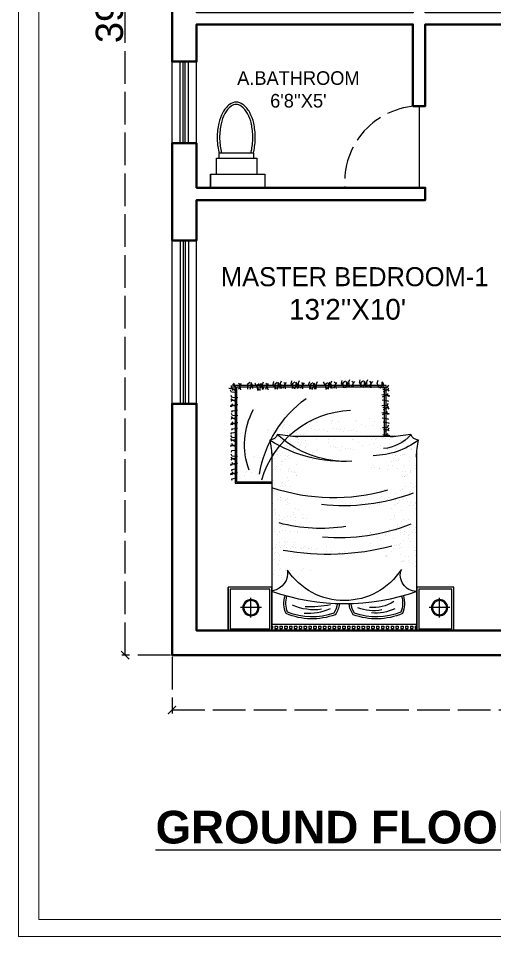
# Model space of a CAD drawing. Header units: feet. Extents: x 3867 to 6666, y -160 to 1574.
# Drawn here: x 3867.1 to 4042.1, y 148.6 to 486.1 of the extents above; entities that cross this region are included whole.
import ezdxf

# ---------------------------------------------------------------- set-up
doc = ezdxf.new("R2010")
doc.units = ezdxf.units.FT
doc.linetypes.add('ACAD_ISO02W100', pattern=[15, 12, -3])
for name, color, linetype in [('5', 5, 'Continuous'), ('PDF_0', 3, 'Continuous'), ('PDF_Text', 7, 'Continuous')]:
    doc.layers.add(name, color=color, linetype=linetype)
doc.styles.add('PDF Bahnschrift', font='')
doc.styles.get("Standard").update_dxf_attribs({"font": 'arial.ttf'})
doc.styles.get('PDF Bahnschrift').set_extended_font_data('Bahnschrift')
doc.dimstyles.new('ISO-25', dxfattribs={"dimtxt": 4, "dimasz": 3, "dimexe": 1.25, "dimexo": 0.625, "dimtad": 1, "dimdec": 0, "dimlunit": 4, "dimtxsty": 'Standard', "dimblk": 'ARCHTICK', "dimcen": 2.5, "dimadec": 0, "dimazin": 0, "dimtfac": 1, "dimtdec": 0, "dimtmove": 0, "dimatfit": 3, "dimfxl": 1, "dimarcsym": 0})

# ---------------------------------------------------------------- blocks, each defined once
blk = doc.blocks.new('WD_WIN4')
for p, q in [((-0.5, 0.5), (0.5, 0.5)), ((-0.5, 0.12), (0.5, 0.12)), ((-0.5, -0.12), (0.5, -0.12)), ((-0.5, -0.5), (0.5, -0.5))]:
    blk.add_line(p, q)
blk = doc.blocks.new('UGIKHGIK')
at = {"color": 146, "linetype": 'ByBlock', "true_color": 0x105689}
for p, q in [((1159.1, 829.03), (1158.26, 829.78)), ((1158.92, 830.23), (1158.33, 831.15)), ((1161.28, 830.09), (1158.92, 830.23)), ((1159.48, 808.91), (1159.48, 830.88)), ((1159.48, 830.88), (1224.71, 830.88)), ((1160.11, 808.91), (1160.11, 830.25)), ((1160.11, 830.25), (1224.09, 830.25)), ((1160.66, 831.5), (1161.02, 832.5)), ((1160.75, 829.8), (1160.66, 831.5)), ((1161.21, 832.36), (1161.06, 832.08)), ((1161.16, 831.27), (1161.21, 832.36)), ((1161.93, 829.74), (1161.16, 831.27)), ((1162.33, 829.85), (1163.3, 832.01)), ((1163.3, 832.01), (1162.88, 833.18)), ((1165.99, 831.79), (1165.21, 832.6)), ((1165.88, 832.11), (1166.45, 832.8)), ((1166.86, 830.23), (1165.88, 832.11)), ((1165.93, 829.95), (1165.99, 831.79)), ((1167.85, 832.54), (1167.38, 833.56)), ((1167.7, 830.22), (1167.85, 832.54)), ((1168.26, 830.18), (1168.37, 831.86)), ((1168.37, 831.86), (1168.79, 832.83)), ((1168.78, 831.58), (1168.8, 832.41)), ((1168.79, 831.61), (1168.78, 831.58)), ((1169.44, 830.04), (1168.79, 831.61)), ((1170.23, 832.45), (1169.33, 833.07)), ((1169.85, 830.13), (1171.03, 832.2)), ((1170.41, 830.07), (1170.23, 832.45)), ((1171.03, 832.2), (1170.69, 833.4)), ((1173.71, 831.83), (1172.97, 832.68)), ((1173.45, 830.01), (1173.71, 831.83)), ((1173.55, 832.16), (1174.23, 832.81)), ((1174.39, 830.24), (1173.55, 832.16)), ((1175.61, 832.46), (1175.2, 833.51)), ((1175.23, 830.18), (1175.61, 832.46)), ((1175.79, 830.11), (1176.08, 831.75)), ((1176.08, 831.75), (1176.56, 832.69)), ((1176.95, 829.9), (1176.42, 831.48)), ((1176.42, 831.48), (1176.47, 831.44)), ((1176.47, 831.44), (1176.55, 832.28)), ((1177.98, 832.23), (1177.11, 832.9)), ((1177.37, 829.96), (1178.76, 831.93)), ((1177.92, 829.87), (1177.98, 832.23)), ((1178.76, 831.93), (1178.49, 833.14)), ((1181.41, 831.4), (1180.73, 832.3)), ((1180.95, 829.63), (1181.41, 831.4)), ((1181.21, 831.75), (1181.99, 832.35)), ((1181.91, 829.79), (1181.21, 831.75)), ((1182.74, 829.69), (1183.35, 831.92)), ((1183.35, 831.92), (1183, 832.99)), ((1183.3, 829.58), (1183.9, 832.29)), ((1183.9, 832.29), (1184.31, 832.09)), ((1184.28, 831.27), (1184.27, 831.96)), ((1184.27, 831.96), (1184.28, 831.67)), ((1184.45, 829.3), (1184.28, 831.27)), ((1184.86, 829.34), (1186.59, 832.32)), ((1185.69, 831.54), (1184.87, 832.26)), ((1185.41, 829.21), (1185.69, 831.54)), ((1186.59, 832.32), (1186.26, 832.42)), ((1189.64, 831.66), (1189.11, 832.65)), ((1189.71, 829.31), (1189.64, 831.66)), ((1190.19, 831.01), (1190.55, 832)), ((1190.28, 829.31), (1190.19, 831.01)), ((1190.74, 831.87), (1190.59, 831.59)), ((1190.69, 830.78), (1190.74, 831.87)), ((1191.46, 829.24), (1190.69, 830.78)), ((1192.01, 831.71), (1191.08, 832.27)), ((1191.86, 829.35), (1192.83, 831.51)), ((1192.43, 829.33), (1192.01, 831.71)), ((1192.83, 831.51), (1192.41, 832.68)), ((1195.52, 831.3), (1194.74, 832.11)), ((1195.41, 831.61), (1195.98, 832.31)), ((1196.39, 829.73), (1195.41, 831.61)), ((1195.46, 829.45), (1195.52, 831.3)), ((1197.38, 832.05), (1196.91, 833.07)), ((1197.23, 829.73), (1197.38, 832.05)), ((1197.79, 829.69), (1197.9, 831.36)), ((1197.9, 831.36), (1198.32, 832.33)), ((1198.31, 831.08), (1198.33, 831.92)), ((1198.32, 831.11), (1198.31, 831.08)), ((1198.97, 829.55), (1198.32, 831.11)), ((1199.76, 831.96), (1198.86, 832.57)), ((1199.38, 829.63), (1200.56, 831.71)), ((1199.94, 829.58), (1199.76, 831.96)), ((1200.56, 831.71), (1200.22, 832.9)), ((1203.24, 831.33), (1202.51, 832.19)), ((1202.98, 829.52), (1203.24, 831.33)), ((1203.08, 831.66), (1203.76, 832.31)), ((1203.92, 829.74), (1203.08, 831.66)), ((1205.14, 831.97), (1204.73, 833.01)), ((1204.76, 829.68), (1205.14, 831.97)), ((1205.32, 829.61), (1205.61, 831.25)), ((1205.61, 831.25), (1206.09, 832.2)), ((1206.48, 829.4), (1205.95, 830.99)), ((1205.95, 830.99), (1206.01, 830.95)), ((1206.01, 830.95), (1206.08, 831.78)), ((1207.51, 831.73), (1206.64, 832.4)), ((1206.9, 829.46), (1208.29, 831.44)), ((1207.45, 829.37), (1207.51, 831.73)), ((1208.29, 831.44), (1208.02, 832.65)), ((1210.94, 830.9), (1210.26, 831.8)), ((1210.49, 829.13), (1210.94, 830.9)), ((1210.74, 831.25), (1211.52, 831.85)), ((1211.44, 829.3), (1210.74, 831.25)), ((1212.27, 829.19), (1212.88, 831.42)), ((1212.88, 831.42), (1212.53, 832.49)), ((1212.83, 829.08), (1213.43, 831.8)), ((1213.43, 831.8), (1213.84, 831.59)), ((1213.81, 830.78), (1213.81, 831.47)), ((1213.81, 831.47), (1213.81, 831.18)), ((1213.98, 828.81), (1213.81, 830.78)), ((1214.39, 828.84), (1216.12, 831.82)), ((1215.23, 831.05), (1214.4, 831.76)), ((1214.94, 828.72), (1215.23, 831.05)), ((1216.12, 831.82), (1215.8, 831.93)), ((1217.07, 829.61), (1217.36, 831.25)), ((1217.36, 831.25), (1217.85, 832.2)), ((1218.24, 829.4), (1217.7, 830.99)), ((1217.7, 830.99), (1217.76, 830.95)), ((1217.76, 830.95), (1217.84, 831.78)), ((1219.26, 831.73), (1218.4, 832.4)), ((1219.21, 829.37), (1219.26, 831.73)), ((1222.69, 830.9), (1222.02, 831.8)), ((1222.24, 829.13), (1222.69, 830.9)), ((1222.49, 831.25), (1223.27, 831.85)), ((1223.19, 829.3), (1222.49, 831.25)), ((1224.09, 830.25), (1224.09, 789.31)), ((1224.34, 828.47), (1226.27, 829.8)), ((1224.58, 829.08), (1225.18, 831.8)), ((1224.71, 830.88), (1224.71, 788.68)), ((1225.18, 831.8), (1225.6, 831.59)), ((1225.56, 830.78), (1225.56, 831.47)), ((1225.56, 831.47), (1225.56, 831.18)), ((1225.73, 828.81), (1225.56, 830.78)), ((1226.27, 829.8), (1226.26, 830.89)), ((1227.26, 829.64), (1227.12, 829.96)), ((1158.19, 826.62), (1158.17, 826.19)), ((1160.76, 827), (1158.19, 826.62)), ((1158.77, 829.26), (1158.29, 828.53)), ((1159.14, 826.97), (1158.48, 826.24)), ((1159.47, 826.74), (1158.63, 827.49)), ((1160.66, 828.4), (1158.77, 829.26)), ((1160.9, 829.33), (1159.1, 829.03)), ((1161.03, 826.11), (1159.14, 826.97)), ((1161.27, 827.05), (1159.47, 826.74)), ((1223.96, 827.85), (1226.32, 827.99)), ((1224.07, 828.97), (1227.26, 829.64)), ((1225.95, 825.71), (1226.54, 826.63)), ((1226.32, 827.99), (1226.73, 828.91)), ((1159.1, 821.25), (1158.51, 822)), ((1158.92, 822.46), (1158.58, 823.37)), ((1161.13, 824.71), (1158.62, 824.34)), ((1158.62, 824.34), (1158.79, 823.91)), ((1161.28, 822.32), (1158.92, 822.46)), ((1223.59, 825.57), (1225.95, 825.71)), ((1223.6, 822.53), (1225.4, 822.22)), ((1223.85, 821.59), (1225.73, 822.45)), ((1223.97, 824.81), (1225.77, 824.5)), ((1224.12, 822.47), (1226.69, 822.09)), ((1224.22, 823.87), (1226.1, 824.73)), ((1225.4, 822.22), (1226.24, 822.97)), ((1225.73, 822.45), (1226.39, 821.72)), ((1225.77, 824.5), (1226.61, 825.25)), ((1226.1, 824.73), (1226.58, 824)), ((1226.69, 822.09), (1226.7, 821.67)), ((1160.76, 819.22), (1158.25, 818.84)), ((1158.25, 818.84), (1158.42, 818.41)), ((1158.77, 821.48), (1158.36, 820.75)), ((1159.14, 819.2), (1158.73, 818.47)), ((1160.66, 820.62), (1158.77, 821.48)), ((1159.47, 818.97), (1158.88, 819.72)), ((1160.9, 821.56), (1159.1, 821.25)), ((1161.03, 818.34), (1159.14, 819.2)), ((1161.27, 819.28), (1159.47, 818.97)), ((1223.59, 817.79), (1225.95, 817.93)), ((1223.75, 820.19), (1226.26, 819.81)), ((1225.95, 817.93), (1226.29, 818.85)), ((1226.26, 819.81), (1226.09, 819.38)), ((1160.82, 815.21), (1158.31, 814.83)), ((1158.31, 814.83), (1158.48, 814.4)), ((1161.13, 816.94), (1158.62, 816.56)), ((1158.62, 816.56), (1158.79, 816.13)), ((1164.63, 815.43), (1164.63, 815.43)), ((1166.68, 816.51), (1166.68, 816.51)), ((1170.22, 814.27), (1170.22, 814.27)), ((1172.44, 815.45), (1172.44, 815.45)), ((1172.76, 815.65), (1172.76, 815.65)), ((1180.25, 815.46), (1180.25, 815.46)), ((1182.48, 815.86), (1182.48, 815.86)), ((1182.94, 815.43), (1182.94, 815.43)), ((1183.2, 814.32), (1183.2, 814.32)), ((1189.55, 815.08), (1189.55, 815.08)), ((1191.78, 815.48), (1191.78, 815.48)), ((1192.24, 815.05), (1192.24, 815.05)), ((1192.5, 813.94), (1192.5, 813.94)), ((1203.35, 814.15), (1203.35, 814.15)), ((1223.6, 814.75), (1225.4, 814.44)), ((1223.85, 813.81), (1225.73, 814.67)), ((1223.97, 817.03), (1225.77, 816.73)), ((1224.12, 814.7), (1226.63, 814.32)), ((1224.22, 816.1), (1226.1, 816.96)), ((1225.4, 814.44), (1225.99, 815.19)), ((1225.73, 814.67), (1226.15, 813.94)), ((1225.77, 816.73), (1226.36, 817.48)), ((1226.1, 816.96), (1226.52, 816.23)), ((1226.63, 814.32), (1226.46, 813.89)), ((1157.83, 812.51), (1157.83, 812.51)), ((1158.79, 811.75), (1158.2, 812.5)), ((1158.71, 811.98), (1158.23, 811.37)), ((1158.86, 812.96), (1158.27, 813.87)), ((1158.38, 811.72), (1158.38, 811.72)), ((1160.35, 811.12), (1158.71, 811.98)), ((1159.16, 809.46), (1158.76, 810.34)), ((1158.78, 812.84), (1158.78, 812.84)), ((1160.59, 812.06), (1158.79, 811.75)), ((1160.98, 812.81), (1158.86, 812.96)), ((1160.01, 810.51), (1160.01, 810.51)), ((1160.48, 810.09), (1160.48, 810.09)), ((1161.78, 812.17), (1161.78, 812.17)), ((1165.22, 813.45), (1165.22, 813.45)), ((1168.44, 813.01), (1168.44, 813.01)), ((1172.31, 811.2), (1172.31, 811.2)), ((1173.4, 811.76), (1173.4, 811.76)), ((1174.35, 811.47), (1174.35, 811.47)), ((1175.65, 811.64), (1175.65, 811.64)), ((1177.31, 812.35), (1177.31, 812.35)), ((1177.9, 810.94), (1177.9, 810.94)), ((1179.06, 812.09), (1179.06, 812.09)), ((1180.18, 812), (1180.18, 812)), ((1181.1, 812.36), (1181.1, 812.36)), ((1182.4, 812.53), (1182.4, 812.53)), ((1184.95, 811.26), (1184.95, 811.26)), ((1186.6, 811.97), (1186.6, 811.97)), ((1188.36, 811.71), (1188.36, 811.71)), ((1189.47, 811.62), (1189.47, 811.62)), ((1190.39, 811.98), (1190.39, 811.98)), ((1191.7, 812.15), (1191.7, 812.15)), ((1194.27, 810.05), (1194.27, 810.05)), ((1196.52, 809.94), (1196.52, 809.94)), ((1198.18, 810.64), (1198.18, 810.64)), ((1199.93, 810.38), (1199.93, 810.38)), ((1201.05, 810.29), (1201.05, 810.29)), ((1201.12, 813.75), (1201.12, 813.75)), ((1201.97, 810.65), (1201.97, 810.65)), ((1203.27, 810.82), (1203.27, 810.82)), ((1203.81, 813.72), (1203.81, 813.72)), ((1204.07, 812.61), (1204.07, 812.61)), ((1207.95, 811.66), (1207.95, 811.66)), ((1210.18, 812.06), (1210.18, 812.06)), ((1210.64, 811.64), (1210.64, 811.64)), ((1210.9, 810.52), (1210.9, 810.52)), ((1219.52, 810.33), (1219.52, 810.33)), ((1221.75, 810.73), (1221.75, 810.73)), ((1222.22, 810.31), (1222.22, 810.31)), ((1223.75, 812.41), (1226.26, 812.04)), ((1224.06, 810.68), (1226.56, 810.31)), ((1226.26, 812.04), (1226.09, 811.61)), ((1226.56, 810.31), (1226.39, 809.88)), ((1147.66, 806.3), (1147.66, 806.3)), ((1148.25, 808.23), (1148.25, 808.23)), ((1150.34, 807.43), (1150.34, 807.43)), ((1151.07, 806.75), (1151.07, 806.75)), ((1151.79, 806), (1151.79, 806)), ((1153.11, 807.02), (1153.11, 807.02)), ((1155.35, 808.91), (1199.83, 808.91)), ((1158.11, 809.53), (1158.11, 809.53)), ((1160.45, 809.72), (1158.12, 809.46)), ((1158.12, 809.46), (1158.29, 809.04)), ((1158.15, 807.44), (1158.15, 807.44)), ((1158.21, 805.97), (1158.21, 805.97)), ((1158.83, 809.7), (1158.6, 809.09)), ((1160.72, 808.84), (1158.83, 809.7)), ((1160.96, 809.77), (1159.16, 809.46)), ((1159.17, 808.85), (1159.17, 808.85)), ((1159.86, 807.91), (1159.86, 807.91)), ((1161.17, 808.08), (1161.17, 808.08)), ((1161.59, 808.56), (1161.59, 808.56)), ((1163.59, 808.19), (1163.59, 808.19)), ((1164.05, 807.77), (1164.05, 807.77)), ((1164.57, 808.53), (1164.57, 808.53)), ((1164.78, 806.05), (1164.78, 806.05)), ((1165.96, 807.46), (1165.96, 807.46)), ((1168.01, 808.53), (1168.01, 808.53)), ((1171.55, 806.29), (1171.55, 806.29)), ((1173.77, 807.47), (1173.77, 807.47)), ((1174.09, 807.68), (1174.09, 807.68)), ((1181.58, 807.48), (1181.58, 807.48)), ((1183.81, 807.88), (1183.81, 807.88)), ((1184.27, 807.46), (1184.27, 807.46)), ((1184.53, 806.35), (1184.53, 806.35)), ((1189.39, 807.5), (1189.39, 807.5)), ((1194.31, 807.37), (1194.31, 807.37)), ((1195.22, 809.76), (1195.22, 809.76)), ((1195.93, 806.16), (1195.93, 806.16)), ((1197.2, 807.51), (1197.2, 807.51)), ((1197.23, 806.34), (1197.23, 806.34)), ((1197.72, 806.56), (1197.72, 806.56)), ((1200.64, 806.78), (1200.64, 806.78)), ((1202.68, 807.05), (1202.68, 807.05)), ((1203.98, 807.23), (1203.98, 807.23)), ((1204.03, 807.57), (1204.03, 807.57)), ((1204.28, 806.64), (1204.28, 806.64)), ((1204.49, 807.15), (1204.49, 807.15)), ((1205.01, 807.53), (1205.01, 807.53)), ((1207.39, 807.67), (1207.39, 807.67)), ((1223.9, 808.29), (1226.01, 808.43)), ((1224.28, 807.53), (1226.08, 807.22)), ((1224.52, 806.59), (1226.17, 807.45)), ((1226.01, 808.43), (1226.6, 809.35)), ((1226.08, 807.22), (1226.67, 807.97)), ((1226.17, 807.45), (1226.64, 806.85)), ((1147.39, 804.31), (1147.39, 804.31)), ((1148.41, 803.4), (1148.41, 803.4)), ((1148.51, 803.79), (1148.51, 803.79)), ((1148.97, 803.36), (1148.97, 803.36)), ((1154.98, 803.49), (1154.98, 803.49)), ((1159.01, 803.28), (1159.01, 803.28)), ((1161.75, 803.73), (1161.75, 803.73)), ((1161.96, 805.02), (1161.96, 805.02)), ((1163.01, 804.34), (1163.01, 804.34)), ((1166.55, 805.48), (1166.55, 805.48)), ((1169.77, 805.03), (1169.77, 805.03)), ((1173.64, 803.23), (1173.64, 803.23)), ((1174.73, 803.78), (1174.73, 803.78)), ((1175.67, 803.5), (1175.67, 803.5)), ((1176.98, 803.67), (1176.98, 803.67)), ((1178.63, 804.37), (1178.63, 804.37)), ((1179.23, 802.97), (1179.23, 802.97)), ((1180.39, 804.12), (1180.39, 804.12)), ((1181.51, 804.03), (1181.51, 804.03)), ((1182.43, 804.39), (1182.43, 804.39)), ((1183.73, 804.56), (1183.73, 804.56)), ((1188.95, 803.17), (1188.95, 803.17)), ((1189.41, 802.75), (1189.41, 802.75)), ((1193.2, 805.07), (1193.2, 805.07)), ((1193.89, 805.9), (1193.89, 805.9)), ((1194.25, 804.4), (1194.25, 804.4)), ((1194.49, 804.08), (1194.49, 804.08)), ((1196.49, 805.37), (1196.49, 805.37)), ((1196.95, 804.95), (1196.95, 804.95)), ((1199.45, 802.66), (1199.45, 802.66)), ((1201.01, 805.09), (1201.01, 805.09)), ((1201.26, 804.32), (1201.26, 804.32)), ((1202.06, 804.41), (1202.06, 804.41)), ((1206.99, 804.86), (1206.99, 804.86)), ((1207.68, 804.29), (1207.68, 804.29)), ((1208.82, 805.1), (1208.82, 805.1)), ((1223.91, 805.25), (1225.71, 804.94)), ((1224.06, 802.91), (1226.38, 802.66)), ((1224.15, 804.31), (1226.04, 805.17)), ((1224.43, 805.19), (1226.75, 804.94)), ((1225.71, 804.94), (1226.12, 805.81)), ((1226.04, 805.17), (1226.27, 804.56)), ((1226.38, 802.66), (1226.39, 802.1)), ((1226.75, 804.94), (1226.58, 804.51)), ((1146.24, 725.31), (1146.24, 801.8)), ((1146.63, 799.67), (1146.63, 799.67)), ((1149.42, 798.03), (1149.42, 798.03)), ((1151.47, 801.08), (1151.47, 801.08)), ((1151.95, 801.16), (1151.95, 801.16)), ((1152.36, 801.15), (1152.36, 801.15)), ((1153.38, 800.56), (1153.38, 800.56)), ((1153.65, 799.08), (1153.65, 799.08)), ((1154.11, 798.65), (1154.11, 798.65)), ((1155.14, 798.65), (1155.14, 798.65)), ((1155.42, 800.83), (1155.42, 800.83)), ((1156.17, 798.72), (1156.17, 798.72)), ((1156.73, 801), (1156.73, 801)), ((1157.23, 798.05), (1157.23, 798.05)), ((1191.41, 801.22), (1191.41, 801.22)), ((1191.46, 801.76), (1191.46, 801.76)), ((1191.49, 799.09), (1191.49, 799.09)), ((1191.91, 800.46), (1191.91, 800.46)), ((1192.79, 799.26), (1192.79, 799.26)), ((1194.09, 798.46), (1194.09, 798.46)), ((1197.88, 801.73), (1197.88, 801.73)), ((1201.42, 799.49), (1201.42, 799.49)), ((1201.63, 800.66), (1201.63, 800.66)), ((1202.09, 800.24), (1202.09, 800.24)), ((1202.95, 800.6), (1202.95, 800.6)), ((1203.03, 798.81), (1203.03, 798.81)), ((1204.09, 798.13), (1204.09, 798.13)), ((1204.44, 801.81), (1204.44, 801.81)), ((1204.99, 800.86), (1204.99, 800.86)), ((1206.3, 801.04), (1206.3, 801.04)), ((1207.03, 801.25), (1207.03, 801.25)), ((1207.83, 799.46), (1207.83, 799.46)), ((1208.94, 801.8), (1208.94, 725.31)), ((1214.21, 799.7), (1214.21, 799.7)), ((1216.44, 800.1), (1216.44, 800.1)), ((1216.9, 799.67), (1216.9, 799.67)), ((1223.71, 800.26), (1226.07, 800.41)), ((1224.09, 799.51), (1225.89, 799.2)), ((1224.34, 798.57), (1225.98, 799.43)), ((1225.89, 799.2), (1226.49, 799.95)), ((1225.98, 799.43), (1226.64, 798.7)), ((1226.07, 800.41), (1226.42, 801.32)), ((1146.57, 796.45), (1146.57, 796.45)), ((1146.58, 794.85), (1146.58, 794.85)), ((1149.07, 794.17), (1149.07, 794.17)), ((1152.11, 796.33), (1152.11, 796.33)), ((1154.39, 794.87), (1154.39, 794.87)), ((1156.61, 796.37), (1156.61, 796.37)), ((1158.53, 796.3), (1158.53, 796.3)), ((1159.04, 794.81), (1159.04, 794.81)), ((1162.2, 794.88), (1162.2, 794.88)), ((1162.45, 795.26), (1162.45, 795.26)), ((1164.48, 795.53), (1164.48, 795.53)), ((1165.09, 796.39), (1165.09, 796.39)), ((1165.79, 795.7), (1165.79, 795.7)), ((1198.04, 796.9), (1198.04, 796.9)), ((1201.25, 794.95), (1201.25, 794.95)), ((1201.58, 794.66), (1201.58, 794.66)), ((1204.59, 797.95), (1204.59, 797.95)), ((1204.6, 796.98), (1204.6, 796.98)), ((1205.26, 794.41), (1205.26, 794.41)), ((1206.77, 795.95), (1206.77, 795.95)), ((1207.23, 795.53), (1207.23, 795.53)), ((1207.3, 794.67), (1207.3, 794.67)), ((1207.99, 794.63), (1207.99, 794.63)), ((1208.61, 794.85), (1208.61, 794.85)), ((1223.72, 797.22), (1225.52, 796.92)), ((1223.87, 794.89), (1226.38, 794.51)), ((1223.97, 796.29), (1225.86, 797.15)), ((1224.24, 797.17), (1226.75, 796.79)), ((1225.52, 796.92), (1226.12, 797.67)), ((1225.86, 797.15), (1226.27, 796.42)), ((1226.38, 794.51), (1226.21, 794.08)), ((1226.75, 796.79), (1226.58, 796.36)), ((1148.73, 793.74), (1148.73, 793.74)), ((1148.94, 793.49), (1148.94, 793.49)), ((1150.39, 792.43), (1150.39, 792.43)), ((1150.98, 793.75), (1150.98, 793.75)), ((1151.25, 792.17), (1151.25, 792.17)), ((1151.44, 791.75), (1151.44, 791.75)), ((1151.72, 791.74), (1151.72, 791.74)), ((1152.27, 791.5), (1152.27, 791.5)), ((1152.29, 793.93), (1152.29, 793.93)), ((1198.19, 792.06), (1198.19, 792.06)), ((1198.3, 791.84), (1198.3, 791.84)), ((1198.51, 793.52), (1198.51, 793.52)), ((1199.23, 793.75), (1199.23, 793.75)), ((1199.69, 793.33), (1199.69, 793.33)), ((1200.55, 793.79), (1200.55, 793.79)), ((1201.86, 793.96), (1201.86, 793.96)), ((1202.19, 791.04), (1202.19, 791.04)), ((1212.12, 793.43), (1212.12, 793.43)), ((1214.36, 793.83), (1214.36, 793.83)), ((1214.82, 793.41), (1214.82, 793.41)), ((1215.08, 792.3), (1215.08, 792.3)), ((1217.63, 793.24), (1217.63, 793.24)), ((1219.86, 793.64), (1219.86, 793.64)), ((1220.32, 793.22), (1220.32, 793.22)), ((1220.58, 792.11), (1220.58, 792.11)), ((1223.72, 793.15), (1225.52, 792.84)), ((1223.87, 790.81), (1226.38, 790.44)), ((1223.97, 792.22), (1225.86, 793.08)), ((1224.24, 793.1), (1226.75, 792.72)), ((1225.52, 792.84), (1226.12, 793.59)), ((1225.86, 793.08), (1226.27, 792.35)), ((1226.38, 790.44), (1226.21, 790.01)), ((1226.75, 792.72), (1226.58, 792.29)), ((1146.54, 786.68), (1146.54, 786.68)), ((1146.67, 787.25), (1146.67, 787.25)), ((1147.85, 786.85), (1147.85, 786.85)), ((1148.6, 788.57), (1148.6, 788.57)), ((1148.89, 788.9), (1148.89, 788.9)), ((1151.26, 787.3), (1151.26, 787.3)), ((1152.41, 786.15), (1152.41, 786.15)), ((1160.22, 786.16), (1160.22, 786.16)), ((1200.83, 787.33), (1200.83, 787.33)), ((1201.73, 789.83), (1201.73, 789.83)), ((1202.86, 787.6), (1202.86, 787.6)), ((1203.28, 788.67), (1203.28, 788.67)), ((1204.17, 787.77), (1204.17, 787.77)), ((1204.37, 789.04), (1204.37, 789.04)), ((1204.83, 788.62), (1204.83, 788.62)), ((1204.92, 787.31), (1204.92, 787.31)), ((1207.08, 786.25), (1207.08, 786.25)), ((1207.33, 786.33), (1207.33, 786.33)), ((1207.58, 788.22), (1207.58, 788.22)), ((1208.15, 789.8), (1208.15, 789.8)), ((1224.09, 789.31), (1208.94, 789.31)), ((1224.71, 788.68), (1208.94, 788.68)), ((1148.85, 785.25), (1148.85, 785.25)), ((1149.04, 784.07), (1149.04, 784.07)), ((1149.32, 784.83), (1149.32, 784.83)), ((1150.63, 782.29), (1150.63, 782.29)), ((1151.81, 782.54), (1151.81, 782.54)), ((1153.47, 785.47), (1153.47, 785.47)), ((1155.61, 784.16), (1155.61, 784.16)), ((1158.44, 782.31), (1158.44, 782.31)), ((1159.35, 784.74), (1159.35, 784.74)), ((1161.28, 785.49), (1161.28, 785.49)), ((1161.53, 782.74), (1161.53, 782.74)), ((1162, 782.32), (1162, 782.32)), ((1201.89, 784.99), (1201.89, 784.99)), ((1201.97, 782.13), (1201.97, 782.13)), ((1205.07, 782.48), (1205.07, 782.48)), ((1205.3, 782.39), (1205.3, 782.39)), ((1208.14, 785.57), (1208.14, 785.57)), ((1208.31, 784.96), (1208.31, 784.96)), ((1146.45, 778.34), (1146.45, 778.34)), ((1146.63, 779.85), (1146.63, 779.85)), ((1146.82, 780.22), (1146.82, 780.22)), ((1147.68, 779.18), (1147.68, 779.18)), ((1148.86, 780.49), (1148.86, 780.49)), ((1149.2, 779.24), (1149.2, 779.24)), ((1150.16, 780.66), (1150.16, 780.66)), ((1152.58, 781.83), (1152.58, 781.83)), ((1153.57, 781.11), (1153.57, 781.11)), ((1153.99, 780.54), (1153.99, 780.54)), ((1154.44, 779.87), (1154.44, 779.87)), ((1154.46, 780.12), (1154.46, 780.12)), ((1155.49, 779.19), (1155.49, 779.19)), ((1155.61, 781.38), (1155.61, 781.38)), ((1155.77, 779.32), (1155.77, 779.32)), ((1156.91, 781.55), (1156.91, 781.55)), ((1159, 781.8), (1159, 781.8)), ((1160.32, 782), (1160.32, 782)), ((1162.25, 779.88), (1162.25, 779.88)), ((1162.54, 779.57), (1162.54, 779.57)), ((1163.3, 779.21), (1163.3, 779.21)), ((1164.49, 780.03), (1164.49, 780.03)), ((1168.96, 779.54), (1168.96, 779.54)), ((1170.06, 779.9), (1170.06, 779.9)), ((1171.11, 779.22), (1171.11, 779.22)), ((1174.21, 780.24), (1174.21, 780.24)), ((1174.68, 779.81), (1174.68, 779.81)), ((1201.3, 779.95), (1201.3, 779.95)), ((1202.05, 780.16), (1202.05, 780.16)), ((1202.36, 779.28), (1202.36, 779.28)), ((1202.43, 781.71), (1202.43, 781.71)), ((1203.14, 781.14), (1203.14, 781.14)), ((1205.18, 781.41), (1205.18, 781.41)), ((1206.48, 781.58), (1206.48, 781.58)), ((1208.47, 780.13), (1208.47, 780.13)), ((1146.92, 777.92), (1146.92, 777.92)), ((1152.74, 777), (1152.74, 777)), ((1155.88, 774.92), (1155.88, 774.92)), ((1155.92, 774.49), (1155.92, 774.49)), ((1156.95, 777.83), (1156.95, 777.83)), ((1166.67, 778.03), (1166.67, 778.03)), ((1195.43, 775.08), (1195.43, 775.08)), ((1197.39, 777.22), (1197.39, 777.22)), ((1198.67, 777.57), (1198.67, 777.57)), ((1199.52, 776.1), (1199.52, 776.1)), ((1199.57, 775.22), (1199.57, 775.22)), ((1200.74, 774.33), (1200.74, 774.33)), ((1202.04, 774.5), (1202.04, 774.5)), ((1205.45, 774.95), (1205.45, 774.95)), ((1207.11, 777.42), (1207.11, 777.42)), ((1207.33, 776.11), (1207.33, 776.11)), ((1207.49, 775.22), (1207.49, 775.22)), ((1207.57, 777), (1207.57, 777)), ((1208.62, 775.3), (1208.62, 775.3)), ((1208.79, 775.39), (1208.79, 775.39)), ((1149.71, 772.9), (1149.71, 772.9)), ((1152.06, 773.21), (1152.06, 773.21)), ((1152.9, 772.17), (1152.9, 772.17)), ((1154.55, 770.92), (1154.55, 770.92)), ((1156.46, 773.59), (1156.46, 773.59)), ((1157.52, 772.91), (1157.52, 772.91)), ((1193.99, 773.44), (1193.99, 773.44)), ((1195.29, 773.61), (1195.29, 773.61)), ((1195.51, 773.66), (1195.51, 773.66)), ((1198.7, 774.06), (1198.7, 774.06)), ((1198.83, 772.73), (1198.83, 772.73)), ((1202.37, 770.5), (1202.37, 770.5)), ((1202.53, 772.51), (1202.53, 772.51)), ((1203.32, 773.67), (1203.32, 773.67)), ((1204.38, 773), (1204.38, 773)), ((1204.71, 770.51), (1204.71, 770.51)), ((1205.39, 772.82), (1205.39, 772.82)), ((1208.78, 770.47), (1208.78, 770.47)), ((1146.28, 767.09), (1146.28, 767.09)), ((1146.73, 767.22), (1146.73, 767.22)), ((1146.87, 769.72), (1146.87, 769.72)), ((1147.01, 768.72), (1147.01, 768.72)), ((1148.04, 767.39), (1148.04, 767.39)), ((1149.2, 766.72), (1149.2, 766.72)), ((1149.52, 769.57), (1149.52, 769.57)), ((1149.66, 766.3), (1149.66, 766.3)), ((1150.68, 767.29), (1150.68, 767.29)), ((1151.44, 767.84), (1151.44, 767.84)), ((1151.74, 766.62), (1151.74, 766.62)), ((1153.06, 767.34), (1153.06, 767.34)), ((1153.48, 768.11), (1153.48, 768.11)), ((1154.68, 769.73), (1154.68, 769.73)), ((1154.79, 768.28), (1154.79, 768.28)), ((1157.2, 768.5), (1157.2, 768.5)), ((1158.19, 768.73), (1158.19, 768.73)), ((1158.49, 767.31), (1158.49, 767.31)), ((1159.47, 767.31), (1159.47, 767.31)), ((1159.55, 766.63), (1159.55, 766.63)), ((1166.04, 767.39), (1166.04, 767.39)), ((1166.3, 767.32), (1166.3, 767.32)), ((1197.61, 767.42), (1197.61, 767.42)), ((1197.64, 767.88), (1197.64, 767.88)), ((1198.98, 767.9), (1198.98, 767.9)), ((1201.01, 767.87), (1201.01, 767.87)), ((1201.54, 769.82), (1201.54, 769.82)), ((1203.05, 768.14), (1203.05, 768.14)), ((1204.36, 768.31), (1204.36, 768.31)), ((1205.18, 770.08), (1205.18, 770.08)), ((1205.35, 767.39), (1205.35, 767.39)), ((1205.55, 767.98), (1205.55, 767.98)), ((1206.41, 766.72), (1206.41, 766.72)), ((1207.67, 767.8), (1207.67, 767.8)), ((1207.76, 768.76), (1207.76, 768.76)), ((1148.9, 763.44), (1148.9, 763.44)), ((1149.68, 764.74), (1149.68, 764.74)), ((1152.16, 764.01), (1152.16, 764.01)), ((1153.22, 762.5), (1153.22, 762.5)), ((1156.24, 764.83), (1156.24, 764.83)), ((1159.69, 766.21), (1159.69, 766.21)), ((1161.88, 764.21), (1161.88, 764.21)), ((1163.01, 765.07), (1163.01, 765.07)), ((1166.2, 762.56), (1166.2, 762.56)), ((1199.14, 763.07), (1199.14, 763.07)), ((1202.31, 763.6), (1202.31, 763.6)), ((1202.78, 763.17), (1202.78, 763.17)), ((1203.57, 763.54), (1203.57, 763.54)), ((1205.71, 763.15), (1205.71, 763.15)), ((1208.94, 765.63), (1208.94, 765.63)), ((1146.44, 762.26), (1146.44, 762.26)), ((1146.8, 759.81), (1146.8, 759.81)), ((1147, 760.76), (1147, 760.76)), ((1147.26, 759.39), (1147.26, 759.39)), ((1152.7, 761.01), (1152.7, 761.01)), ((1153.75, 761.65), (1153.75, 761.65)), ((1153.76, 760.34), (1153.76, 760.34)), ((1154.34, 762.01), (1154.34, 762.01)), ((1154.8, 761.59), (1154.8, 761.59)), ((1155.79, 761.92), (1155.79, 761.92)), ((1156.4, 759.99), (1156.4, 759.99)), ((1157.3, 759.3), (1157.3, 759.3)), ((1177.51, 758.99), (1177.51, 758.99)), ((1178.36, 758.4), (1178.36, 758.4)), ((1179.66, 758.57), (1179.66, 758.57)), ((1183.07, 759.02), (1183.07, 759.02)), ((1185.05, 761.19), (1185.05, 761.19)), ((1185.11, 759.29), (1185.11, 759.29)), ((1189.34, 760.5), (1189.34, 760.5)), ((1189.82, 759.91), (1189.82, 759.91)), ((1191.75, 761.08), (1191.75, 761.08)), ((1191.86, 760.17), (1191.86, 760.17)), ((1192.81, 760.41), (1192.81, 760.41)), ((1193.17, 760.35), (1193.17, 760.35)), ((1194.78, 761.39), (1194.78, 761.39)), ((1195.24, 760.97), (1195.24, 760.97)), ((1195.91, 760.59), (1195.91, 760.59)), ((1196.57, 760.79), (1196.57, 760.79)), ((1197.73, 758.68), (1197.73, 758.68)), ((1198.61, 761.06), (1198.61, 761.06)), ((1199.56, 761.1), (1199.56, 761.1)), ((1199.92, 761.23), (1199.92, 761.23)), ((1200.62, 760.42), (1200.62, 760.42)), ((1202.68, 760.83), (1202.68, 760.83)), ((1203.32, 761.68), (1203.32, 761.68)), ((1205.27, 760.88), (1205.27, 760.88)), ((1205.36, 761.95), (1205.36, 761.95)), ((1205.86, 758.32), (1205.86, 758.32)), ((1206.67, 762.12), (1206.67, 762.12)), ((1207.37, 761.11), (1207.37, 761.11)), ((1207.46, 758.89), (1207.46, 758.89)), ((1207.92, 758.46), (1207.92, 758.46)), ((1208.43, 760.44), (1208.43, 760.44)), ((1146.6, 757.43), (1146.6, 757.43)), ((1146.92, 754.72), (1146.92, 754.72)), ((1149.32, 754.57), (1149.32, 754.57)), ((1149.76, 757.1), (1149.76, 757.1)), ((1149.99, 755.08), (1149.99, 755.08)), ((1150.92, 757.16), (1150.92, 757.16)), ((1151.36, 754.84), (1151.36, 754.84)), ((1151.94, 755.1), (1151.94, 755.1)), ((1152.4, 754.68), (1152.4, 754.68)), ((1152.66, 755.01), (1152.66, 755.01)), ((1153.37, 757.67), (1153.37, 757.67)), ((1158.73, 757.17), (1158.73, 757.17)), ((1159.48, 757.3), (1159.48, 757.3)), ((1159.79, 757.64), (1159.79, 757.64)), ((1159.94, 756.88), (1159.94, 756.88)), ((1179.54, 757.94), (1179.54, 757.94)), ((1197.78, 757.24), (1197.78, 757.24)), ((1199.3, 758.24), (1199.3, 758.24)), ((1199.92, 756.68), (1199.92, 756.68)), ((1200.38, 756.26), (1200.38, 756.26)), ((1205.59, 757.26), (1205.59, 757.26)), ((1205.64, 755.49), (1205.64, 755.49)), ((1207.68, 755.76), (1207.68, 755.76)), ((1208.98, 755.93), (1208.98, 755.93)), ((1146.76, 752.6), (1146.76, 752.6)), ((1147.98, 754.04), (1147.98, 754.04)), ((1192, 750.95), (1192, 750.95)), ((1195.34, 751.77), (1195.34, 751.77)), ((1196.22, 750.92), (1196.22, 750.92)), ((1199.81, 750.96), (1199.81, 750.96)), ((1203, 751.17), (1203, 751.17)), ((1205.06, 751.97), (1205.06, 751.97)), ((1205.52, 751.55), (1205.52, 751.55)), ((1206.02, 753.49), (1206.02, 753.49)), ((1207.62, 750.98), (1207.62, 750.98)), ((1199.62, 748.57), (1199.62, 748.57)), ((1204.54, 748.86), (1204.54, 748.86)), ((1204.67, 747.86), (1204.67, 747.86)), ((1206.18, 748.65), (1206.18, 748.65)), ((1207.95, 749.3), (1207.95, 749.3)), ((1208.01, 749.26), (1208.01, 749.26)), ((1130.25, 724.96), (1130.25, 743.77)), ((1130.25, 724.96), (1130.25, 743.77)), ((1130.25, 743.77), (1146.24, 743.77)), ((1131.09, 725.8), (1131.09, 742.94)), ((1131.09, 742.94), (1145.41, 742.94)), ((1145.41, 742.94), (1145.41, 725.8)), ((1146.24, 743.77), (1146.24, 724.96)), ((1146.24, 724.96), (1146.24, 743.77)), ((1208.94, 724.96), (1208.94, 743.77)), ((1208.94, 724.96), (1208.94, 743.77)), ((1208.94, 743.77), (1227.75, 743.77)), ((1209.78, 725.8), (1209.78, 742.94)), ((1209.78, 742.94), (1226.92, 742.94)), ((1226.92, 742.94), (1226.92, 725.8)), ((1227.75, 724.96), (1227.75, 743.77)), ((1227.75, 743.77), (1227.75, 724.96)), ((1136.4, 730.59), (1136.4, 739.2)), ((1180.18, 738.61), (1180.18, 738.61)), ((1217.91, 730.59), (1217.91, 739.2)), ((1140.9, 735.09), (1131.9, 735.09)), ((1222.41, 735.09), (1213.41, 735.09)), ((1208.94, 727.78), (1146.24, 727.78)), ((1146.92, 726.86), (1146.32, 726.86)), ((1146.92, 726.86), (1146.92, 725.82)), ((1149.01, 726.86), (1147.96, 726.86)), ((1147.96, 726.86), (1147.96, 725.82)), ((1149.01, 726.86), (1149.01, 725.82)), ((1151.1, 726.86), (1150.05, 726.86)), ((1150.05, 726.86), (1150.05, 725.82)), ((1151.1, 726.86), (1151.1, 725.82)), ((1153.19, 726.86), (1152.14, 726.86)), ((1152.14, 726.86), (1152.14, 725.82)), ((1153.19, 726.86), (1153.19, 725.82)), ((1155.28, 726.86), (1154.23, 726.86)), ((1154.23, 726.86), (1154.23, 725.82)), ((1155.28, 726.86), (1155.28, 725.82)), ((1157.37, 726.86), (1156.32, 726.86)), ((1156.32, 726.86), (1156.32, 725.82)), ((1157.37, 726.86), (1157.37, 725.82)), ((1159.46, 726.86), (1158.41, 726.86)), ((1158.41, 726.86), (1158.41, 725.82)), ((1159.46, 726.86), (1159.46, 725.82)), ((1161.55, 726.86), (1160.5, 726.86)), ((1160.5, 726.86), (1160.5, 725.82)), ((1161.55, 726.86), (1161.55, 725.82)), ((1163.64, 726.86), (1162.59, 726.86)), ((1162.59, 726.86), (1162.59, 725.82)), ((1163.64, 726.86), (1163.64, 725.82)), ((1165.73, 726.86), (1164.68, 726.86)), ((1164.68, 726.86), (1164.68, 725.82)), ((1165.73, 726.86), (1165.73, 725.82)), ((1167.82, 726.86), (1166.77, 726.86)), ((1166.77, 726.86), (1166.77, 725.82)), ((1167.82, 726.86), (1167.82, 725.82)), ((1169.91, 726.86), (1168.86, 726.86)), ((1168.86, 726.86), (1168.86, 725.82)), ((1169.91, 726.86), (1169.91, 725.82)), ((1172, 726.86), (1170.95, 726.86)), ((1170.95, 726.86), (1170.95, 725.82)), ((1172, 726.86), (1172, 725.82)), ((1174.09, 726.86), (1173.04, 726.86)), ((1173.04, 726.86), (1173.04, 725.82)), ((1174.09, 726.86), (1174.09, 725.82)), ((1176.18, 726.86), (1175.13, 726.86)), ((1175.13, 726.86), (1175.13, 725.82)), ((1176.18, 726.86), (1176.18, 725.82)), ((1178.27, 726.86), (1177.22, 726.86)), ((1177.22, 726.86), (1177.22, 725.82)), ((1178.27, 726.86), (1178.27, 725.82)), ((1180.36, 726.86), (1179.31, 726.86)), ((1179.31, 726.86), (1179.31, 725.82)), ((1180.36, 726.86), (1180.36, 725.82)), ((1182.45, 726.86), (1181.4, 726.86)), ((1181.4, 726.86), (1181.4, 725.82)), ((1182.45, 726.86), (1182.45, 725.82)), ((1184.54, 726.86), (1183.49, 726.86)), ((1183.49, 726.86), (1183.49, 725.82)), ((1184.54, 726.86), (1184.54, 725.82)), ((1186.63, 726.86), (1185.58, 726.86)), ((1185.58, 726.86), (1185.58, 725.82)), ((1186.63, 726.86), (1186.63, 725.82)), ((1188.72, 726.86), (1187.67, 726.86)), ((1187.67, 726.86), (1187.67, 725.82)), ((1188.72, 726.86), (1188.72, 725.82)), ((1190.81, 726.86), (1189.76, 726.86)), ((1189.76, 726.86), (1189.76, 725.82)), ((1190.81, 726.86), (1190.81, 725.82)), ((1192.9, 726.86), (1191.85, 726.86)), ((1191.85, 726.86), (1191.85, 725.82)), ((1192.9, 726.86), (1192.9, 725.82)), ((1194.99, 726.86), (1193.94, 726.86)), ((1193.94, 726.86), (1193.94, 725.82)), ((1194.99, 726.86), (1194.99, 725.82)), ((1197.08, 726.86), (1196.03, 726.86)), ((1196.03, 726.86), (1196.03, 725.82)), ((1197.08, 726.86), (1197.08, 725.82)), ((1199.17, 726.86), (1198.12, 726.86)), ((1198.12, 726.86), (1198.12, 725.82)), ((1199.17, 726.86), (1199.17, 725.82)), ((1201.26, 726.86), (1200.21, 726.86)), ((1200.21, 726.86), (1200.21, 725.82)), ((1201.26, 726.86), (1201.26, 725.82)), ((1203.35, 726.86), (1202.3, 726.86)), ((1202.3, 726.86), (1202.3, 725.82)), ((1203.35, 726.86), (1203.35, 725.82)), ((1205.44, 726.86), (1204.39, 726.86)), ((1204.39, 726.86), (1204.39, 725.82)), ((1205.44, 726.86), (1205.44, 725.82)), ((1207.53, 726.86), (1206.48, 726.86)), ((1206.48, 726.86), (1206.48, 725.82)), ((1207.53, 726.86), (1207.53, 725.82)), ((1208.95, 726.86), (1208.57, 726.86)), ((1208.57, 726.86), (1208.57, 725.82)), ((1130.25, 724.96), (1227.75, 724.96)), ((1145.41, 725.8), (1131.09, 725.8)), ((1143.16, 724.96), (1227.75, 724.96)), ((1208.94, 725.31), (1146.24, 725.31)), ((1146.92, 725.82), (1146.32, 725.82)), ((1149.01, 725.82), (1147.96, 725.82)), ((1151.1, 725.82), (1150.05, 725.82)), ((1153.19, 725.82), (1152.14, 725.82)), ((1155.28, 725.82), (1154.23, 725.82)), ((1157.37, 725.82), (1156.32, 725.82)), ((1159.46, 725.82), (1158.41, 725.82)), ((1161.55, 725.82), (1160.5, 725.82)), ((1163.64, 725.82), (1162.59, 725.82)), ((1165.73, 725.82), (1164.68, 725.82)), ((1167.82, 725.82), (1166.77, 725.82)), ((1169.91, 725.82), (1168.86, 725.82)), ((1172, 725.82), (1170.95, 725.82)), ((1174.09, 725.82), (1173.04, 725.82)), ((1176.18, 725.82), (1175.13, 725.82)), ((1178.27, 725.82), (1177.22, 725.82)), ((1180.36, 725.82), (1179.31, 725.82)), ((1182.45, 725.82), (1181.4, 725.82)), ((1184.54, 725.82), (1183.49, 725.82)), ((1186.63, 725.82), (1185.58, 725.82)), ((1188.72, 725.82), (1187.67, 725.82)), ((1190.81, 725.82), (1189.76, 725.82)), ((1192.9, 725.82), (1191.85, 725.82)), ((1194.99, 725.82), (1193.94, 725.82)), ((1197.08, 725.82), (1196.03, 725.82)), ((1199.17, 725.82), (1198.12, 725.82)), ((1201.26, 725.82), (1200.21, 725.82)), ((1203.35, 725.82), (1202.3, 725.82)), ((1205.44, 725.82), (1204.39, 725.82)), ((1207.53, 725.82), (1206.48, 725.82)), ((1208.95, 725.82), (1208.57, 725.82)), ((1227.75, 724.96), (1208.94, 724.96)), ((1226.92, 725.8), (1209.78, 725.8))]:
    blk.add_line(p, q, dxfattribs=at)
for centre, radius in [((1136.4, 734.89), 3.52), ((1136.4, 734.89), 3.1), ((1217.91, 734.89), 3.52), ((1217.91, 734.89), 3.1)]:
    blk.add_circle(centre, radius, dxfattribs=at)
for centre, radius, start, end in [((1164.44, 784.53), 50.4, 9.1825, 54.0578), ((1173.15, 778.56), 41.69, 16.0651, 87.665), ((1189.14, 805.48), 31.53, 339.4208, 28.5381), ((1145.16, 811.33), 3.98, 274.5688, 335.9396), ((1090.1, 796.91), 56.35, 3.2475, 10.6984), ((1165.83, 834.83), 34.24, 233.5376, 268.6399), ((1200.16, 1203.21), 396.83, 262.5627, 263.8437), ((1162.13, 821.43), 17.81, 221.4968, 265.187), ((1178.24, 856.64), 58.53, 266.1347, 302.5299), ((1177.01, 841.61), 43.42, 273.5777, 312.5825), ((1155.03, 1203.21), 396.83, 276.1563, 277.4373), ((1210.03, 811.33), 3.98, 204.0604, 265.4312), ((1265.08, 796.91), 56.35, 169.3016, 176.7525), ((1182.17, 866.51), 84.15, 253.8979, 288.4628), ((1177.75, 864.37), 85.44, 249.4397, 276.5028), ((1180.04, 850.2), 85.16, 248.468, 274.6332), ((1187.58, 840.1), 70.96, 261.3148, 284.8141), ((1184.55, 866.68), 108.76, 255.3398, 280.2579), ((1146.26, 748.97), 7.08, 271.6502, 20.2221), ((1177.59, 767.35), 29.39, 212.8431, 326.5574), ((1209.96, 749.95), 7.93, 171.2555, 259.8564), ((1177.51, 829.8), 93.32, 250.3979, 289.6021), ((1162.48, 736.79), 10.95, 162.5589, 203.8703), ((1162.48, 736.79), 10.12, 162.5589, 202.0308), ((1192.7, 736.79), 10.12, 337.9692, 17.4411), ((1192.7, 736.79), 10.95, 336.1297, 17.4411), ((1164.98, 751.39), 16.48, 237.3611, 276.0072), ((1164.93, 751.61), 18.07, 258.7157, 292.0846), ((1166.32, 737.31), 8.33, 325.1169, 354.9893), ((1166.32, 737.31), 9.17, 323.4455, 354.9893), ((1188.87, 737.31), 9.17, 185.0107, 216.5545), ((1188.87, 737.31), 8.33, 185.0107, 214.8831), ((1192.25, 778.93), 43.7, 258.3895, 272.9298), ((1190.58, 756.32), 22.38, 261.7367, 294.6907), ((1163.71, 758.39), 28.36, 246.6469, 290.5927), ((1163.71, 758.39), 27.52, 247.34, 290.0697), ((1164.16, 752.62), 20.06, 244.9551, 274.8633), ((1191.48, 758.39), 28.36, 249.4073, 293.3531), ((1191.48, 758.39), 27.52, 249.9303, 292.66), ((1193.37, 755.01), 22.71, 244.8965, 273.8781)]:
    blk.add_arc(centre, radius, start, end, dxfattribs=at)
blk = doc.blocks.new('_ArchTick')
at = {"color": 0, "linetype": 'ByBlock', "const_width": 0.15}
blk.add_lwpolyline([(-0.5, -0.5), (0.5, 0.5)], dxfattribs=at)
blk = doc.blocks.new('*D19')
at = {"color": 0, "linetype": 'ACAD_ISO02W100', "lineweight": -2, "transparency": 16777216}
for p, q in [((3923.57, 251.46), (3923.57, 230.66)), ((4523.57, 251.46), (4523.57, 230.66)), ((3923.57, 231.91), (4523.57, 231.91))]:
    blk.add_line(p, q, dxfattribs=at)
at = {"layer": 'Defpoints', "color": 0, "linetype": 'ACAD_ISO02W100', "transparency": 16777216}
for p in [(3923.57, 252.08), (4523.57, 252.08), (4523.57, 231.91)]:
    blk.add_point(p, dxfattribs=at)
at = {"color": 0, "linetype": 'ACAD_ISO02W100', "lineweight": -2, "transparency": 16777216, "xscale": 3, "yscale": 3, "zscale": 3, "rotation": 180}
blk.add_blockref('_ArchTick', (3923.57, 231.91), dxfattribs=at)
at = {"color": 0, "linetype": 'ACAD_ISO02W100', "lineweight": -2, "transparency": 16777216, "xscale": 3, "yscale": 3, "zscale": 3}
blk.add_blockref('_ArchTick', (4523.57, 231.91), dxfattribs=at)
at = {"color": 0, "linetype": 'ACAD_ISO02W100', "transparency": 16777216, "insert": (4223.57, 237.64), "char_height": 4, "attachment_point": 5}
blk.add_mtext("{\\H2.5x;50'}", dxfattribs=at)
blk = doc.blocks.new('*D20')
at = {"color": 0, "linetype": 'ACAD_ISO02W100', "lineweight": -2, "transparency": 16777216}
for p, q in [((3922.95, 720.08), (3905.09, 720.08)), ((3906.34, 252.08), (3906.34, 720.08)), ((3922.95, 252.08), (3905.09, 252.08))]:
    blk.add_line(p, q, dxfattribs=at)
at = {"layer": 'Defpoints', "color": 0, "linetype": 'ACAD_ISO02W100', "transparency": 16777216}
for p in [(3906.34, 720.08), (3923.57, 720.08), (3923.57, 252.08)]:
    blk.add_point(p, dxfattribs=at)
at = {"color": 0, "linetype": 'ACAD_ISO02W100', "lineweight": -2, "transparency": 16777216, "xscale": 3, "yscale": 3, "zscale": 3}
for p, rotation in [((3906.34, 720.08), 90), ((3906.34, 252.08), 270)]:
    blk.add_blockref('_ArchTick', p, dxfattribs=dict(at, rotation=rotation))
at = {"color": 0, "linetype": 'ACAD_ISO02W100', "transparency": 16777216, "insert": (3900.6, 486.08), "char_height": 4, "attachment_point": 5, "rotation": 90}
blk.add_mtext("{\\H2.5x;39'}", dxfattribs=at)

msp = doc.modelspace()

# ---------------------------------------------------------------- linework, layer by layer
for p, q in [((3923.57, 252.08), (3923.57, 720.08)), ((3932.57, 483.83), (4012.07, 483.83)), ((3932.57, 423.83), (3932.57, 483.83)), ((4012.07, 453.83), (4012.07, 483.83)), ((4016.57, 453.83), (4016.57, 483.83)), ((4016.57, 483.83), (4229.57, 483.83)), ((3932.57, 470.17), (3923.57, 470.17)), ((4012.07, 453.83), (4016.57, 453.83)), ((4014.32, 453.83), (4014.32, 423.83)), ((3932.57, 440.17), (3923.57, 440.17)), ((3940.77, 436.47), (3940.77, 434.71)), ((3953.45, 436.54), (3940.85, 436.54)), ((3953.47, 436.54), (3953.47, 434.71)), ((3939.89, 434.72), (3954.76, 434.72)), ((3939.89, 428.78), (3939.89, 434.72)), ((3954.76, 434.72), (3954.76, 428.78)), ((3937.64, 428.78), (3937.64, 423.83)), ((3957.64, 428.78), (3957.64, 423.83)), ((3932.57, 423.83), (4016.57, 423.83)), ((4016.57, 419.33), (4016.57, 423.83)), ((3932.57, 261.08), (3932.57, 419.33)), ((3932.57, 419.33), (4016.57, 419.33)), ((3923.57, 404.45), (3932.57, 404.45)), ((3923.57, 344.45), (3932.57, 344.45)), ((3932.57, 261.08), (4052.57, 261.08)), ((3923.57, 252.08), (4523.57, 252.08))]:
    msp.add_line(p, q)
for points in [[(4523.57, 252.08), (3923.57, 252.08), (3923.57, 720.08), (4523.57, 720.08)], [(3957.64, 423.83), (3937.64, 423.83), (3937.64, 428.78), (3957.64, 428.78)]]:
    msp.add_lwpolyline(points, close=True)
at = {"lineweight": 40}
for points in [[(4234.07, 522.08), (4394.57, 522.08), (4394.57, 526.58), (4229.57, 526.58), (4229.57, 488.33), (4016.57, 488.33), (4016.57, 518.33), (4012.07, 518.33), (4012.07, 488.33), (3932.57, 488.33), (3932.57, 502), (3923.57, 502), (3923.57, 470.17), (3932.57, 470.17), (3932.57, 483.83), (4012.07, 483.83), (4012.07, 453.83), (4016.57, 453.83), (4016.57, 483.83), (4229.57, 483.83), (4229.57, 445.58), (4394.57, 445.58), (4394.57, 450.08), (4234.07, 450.08)], [(3932.57, 440.17), (3923.57, 440.17), (3923.57, 404.45), (3932.57, 404.45), (3932.57, 419.33), (4016.57, 419.33), (4016.57, 423.83), (3932.57, 423.83)]]:
    msp.add_lwpolyline(points, close=True, dxfattribs=at)
msp.add_lwpolyline([(4093.54, 261.08), (4057.07, 261.08), (4057.07, 437.33), (4140.84, 437.33, -0.016189), (4141.07, 439.58), (4141.07, 441.83), (4052.57, 441.83), (4052.57, 261.08), (3932.57, 261.08), (3932.57, 344.45), (3923.57, 344.45), (3923.57, 252.08), (4093.54, 252.08)], format="xyb", close=True, dxfattribs=at)
for centre, radius, start, end in [((3950.47, 447.05), 9.39, 127.603, 151.7283), ((3950.47, 447.05), 8.5, 127.603, 151.7283), ((3947.15, 451.36), 3.95, 90, 127.603), ((3947.15, 451.36), 3.06, 90, 127.603), ((3947.15, 451.36), 3.95, 52.397, 90), ((3947.15, 451.36), 3.06, 52.397, 90), ((3943.83, 447.05), 8.5, 28.2717, 52.397), ((3943.83, 447.05), 9.39, 28.2717, 52.397), ((3955.8, 444.18), 15.45, 151.7283, 167.4414), ((3955.8, 444.18), 14.56, 151.7283, 167.4414), ((3938.5, 444.18), 14.56, 12.5586, 28.2717), ((3938.5, 444.18), 15.45, 12.5586, 28.2717), ((3964.28, 442.3), 24.13, 167.4414, 180), ((3964.28, 442.3), 23.23, 167.4414, 180), ((3930.02, 442.3), 23.23, 0, 12.5586), ((3930.02, 442.3), 24.13, 0, 12.5586), ((3964.28, 442.3), 24.13, 180, 192.5586), ((3964.28, 442.3), 23.23, 180, 192.5586), ((3930.02, 442.3), 23.23, 347.4414, 0), ((3930.02, 442.3), 24.13, 347.4414, 0), ((3955.8, 440.41), 15.45, 192.5586, 194.5084), ((3955.8, 440.41), 14.56, 192.5586, 194.5084), ((3938.5, 440.41), 14.56, 345.4916, 347.4414), ((3938.5, 440.41), 15.45, 345.4916, 347.4414)]:
    msp.add_arc(centre, radius, start, end)
at = {"linetype": 'ACAD_ISO02W100'}
msp.add_arc((4014.76, 426.07), 27.76, 90.9058, 184.6289, dxfattribs=at)
at = {"layer": 'PDF_0', "color": 7, "lineweight": 0}
for points in [[(3867.11, 148.62), (3867.11, 774.14), (4732.31, 774.14), (4732.31, 630.66), (4732.31, 148.62)], [(4725.95, 767.53), (4725.95, 154.97), (3874.66, 154.97), (3874.66, 767.53)]]:
    msp.add_lwpolyline(points, close=True, dxfattribs=at)

# ---------------------------------------------------------------- block references
at = {"xscale": -0.85, "yscale": 0.85, "zscale": 0.85}
msp.add_blockref('UGIKHGIK', (4987.78, -355.14), dxfattribs=at)
at = {"layer": '5', "yscale": 3}
for p, xscale, zscale, rotation in [((3928.07, 455.17), -30, 30, 270.0000000000118), ((3928.07, 374.45), 60, 60, 269.9999999999882)]:
    msp.add_blockref('WD_WIN4', p, dxfattribs=dict(at, xscale=xscale, zscale=zscale, rotation=rotation))

# ---------------------------------------------------------------- texts
at = {"color": 5, "insert": (3911.26, 194.86), "char_height": 12, "attachment_point": 1}
msp.add_mtext_dynamic_manual_height_columns('\\pxqc;{\\fArial|b1|i0|c0|p34;\\L\\C159;\\c7222306;GROUND FLOOR PLAN}', width=200.6515, gutter_width=0.972, heights=[0], dxfattribs=at)
at = {"layer": 'PDF_Text', "width": 110.9724, "attachment_point": 3, "style": 'PDF Bahnschrift'}
for s, insert, char_height in [("\\pxqc;A.BATHROOM\\P6'8''X5'", (4025.47, 466.65), 5), ("\\pxqc;{\\H0.91678x;  MASTER BEDROOM-1}\\P13'2''X10'", (4043.55, 394.65), 7.6354)]:
    msp.add_mtext(s, dxfattribs=dict(at, insert=insert, char_height=char_height))

# ---------------------------------------------------------------- dimensions: what is measured, and where the dimension line sits
at = {"color": 5, "linetype": 'ACAD_ISO02W100'}
dim = msp.add_linear_dim(base=(3906.34, 720.08), p1=(3923.57, 252.08), p2=(3923.57, 720.08), angle=90, text='{\\H2.5x;<>}', dimstyle='ISO-25', dxfattribs=at)
dim.commit()
dim.dimension.update_dxf_attribs({"geometry": '*D20', "text_midpoint": (3900.6, 486.08)})
dim = msp.add_linear_dim(base=(4523.57, 231.91), p1=(3923.57, 252.08), p2=(4523.57, 252.08), text='{\\H2.5x;<>}', dimstyle='ISO-25', dxfattribs=at)
dim.commit()
dim.dimension.update_dxf_attribs({"geometry": '*D19', "text_midpoint": (4223.57, 237.64)})

doc.saveas('drawing.dxf')
